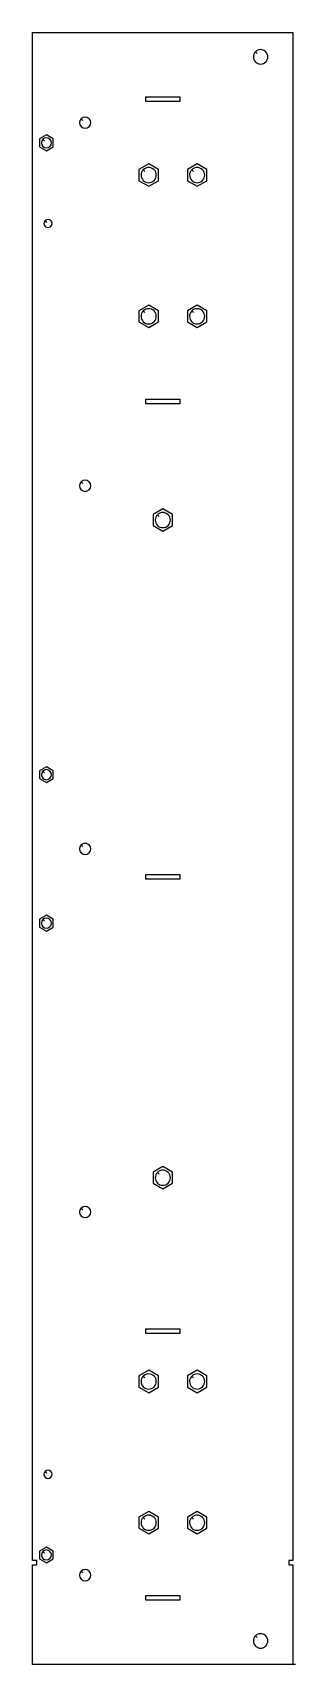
# Model space of a CAD drawing. Extents: x 830 to 1155, y 188 to 2210.
import ezdxf

# ---------------------------------------------------------------- set-up
doc = ezdxf.new("R2010")
doc.units = 0

msp = doc.modelspace()

# ---------------------------------------------------------------- linework, layer by layer
for p, q in [((829.95, 316.7), (829.95, 2210.15)), ((829.95, 2210.15), (1152.3, 2210.15)), ((1152.3, 2210.15), (1152.3, 316.7)), ((1107.97, 2184.31), (1105.88, 2186.39)), ((970.17, 2127.6), (970.17, 2130.55)), ((970.17, 2130.55), (1012.07, 2130.55)), ((970.17, 2124.65), (970.17, 2127.6)), ((1012.07, 2124.65), (970.17, 2124.65)), ((1012.07, 2130.55), (1012.07, 2124.65)), ((892.14, 2101.39), (890.05, 2103.48)), ((847, 2083.41), (838.5, 2078.51)), ((855.5, 2078.51), (847, 2083.41)), ((838.5, 2078.51), (838.5, 2068.69)), ((838.5, 2068.69), (847, 2063.79)), ((844.67, 2075.86), (842.58, 2077.95)), ((847, 2063.79), (855.5, 2068.69)), ((855.5, 2068.69), (855.5, 2078.51)), ((973.62, 2047.46), (961.62, 2040.53)), ((985.62, 2040.53), (973.62, 2047.46)), ((1033.62, 2047.46), (1021.62, 2040.53)), ((1045.62, 2040.53), (1033.62, 2047.46)), ((961.62, 2040.53), (961.62, 2026.67)), ((961.62, 2026.67), (973.62, 2019.74)), ((969.03, 2038.13), (966.94, 2040.21)), ((973.62, 2019.74), (985.62, 2026.67)), ((985.62, 2026.67), (985.62, 2040.53)), ((1021.62, 2040.53), (1021.62, 2026.67)), ((1021.62, 2026.67), (1033.62, 2019.74)), ((1029.03, 2038.13), (1026.94, 2040.21)), ((1033.62, 2019.74), (1045.62, 2026.67)), ((1045.62, 2026.67), (1045.62, 2040.53)), ((847.48, 1975.05), (845.39, 1977.14)), ((973.62, 1872.46), (961.62, 1865.53)), ((961.62, 1865.53), (961.62, 1851.67)), ((969.03, 1863.13), (966.94, 1865.21)), ((985.62, 1865.53), (973.62, 1872.46)), ((985.62, 1851.67), (985.62, 1865.53)), ((1033.62, 1872.46), (1021.62, 1865.53)), ((1021.62, 1865.53), (1021.62, 1851.67)), ((1029.03, 1863.13), (1026.94, 1865.21)), ((1045.62, 1865.53), (1033.62, 1872.46)), ((1045.62, 1851.67), (1045.62, 1865.53)), ((961.62, 1851.67), (973.62, 1844.74)), ((973.62, 1844.74), (985.62, 1851.67)), ((1021.62, 1851.67), (1033.62, 1844.74)), ((1033.62, 1844.74), (1045.62, 1851.67)), ((970.17, 1753.1), (970.17, 1756.05)), ((970.17, 1756.05), (1012.07, 1756.05)), ((970.17, 1750.15), (970.17, 1753.1)), ((1012.07, 1750.15), (970.17, 1750.15)), ((1012.07, 1756.05), (1012.07, 1750.15)), ((892.14, 1651.39), (890.05, 1653.48)), ((991.12, 1619.96), (979.12, 1613.03)), ((1003.12, 1613.03), (991.12, 1619.96)), ((979.12, 1613.03), (979.12, 1599.17)), ((979.12, 1599.17), (991.12, 1592.24)), ((986.53, 1610.63), (984.44, 1612.71)), ((991.12, 1592.24), (1003.12, 1599.17)), ((1003.12, 1599.17), (1003.12, 1613.03)), ((847, 1300.41), (838.5, 1295.51)), ((838.5, 1295.51), (838.5, 1285.69)), ((844.67, 1292.86), (842.58, 1294.95)), ((855.5, 1295.51), (847, 1300.41)), ((855.5, 1285.69), (855.5, 1295.51)), ((838.5, 1285.69), (847, 1280.79)), ((847, 1280.79), (855.5, 1285.69)), ((892.14, 1201.39), (890.05, 1203.48)), ((970.17, 1164.1), (970.17, 1167.05)), ((970.17, 1167.05), (1012.07, 1167.05)), ((970.17, 1161.15), (970.17, 1164.1)), ((1012.07, 1161.15), (970.17, 1161.15)), ((1012.07, 1167.05), (1012.07, 1161.15)), ((847, 1116.41), (838.5, 1111.51)), ((855.5, 1111.51), (847, 1116.41)), ((838.5, 1111.51), (838.5, 1101.69)), ((838.5, 1101.69), (847, 1096.79)), ((844.67, 1108.86), (842.58, 1110.95)), ((847, 1096.79), (855.5, 1101.69)), ((855.5, 1101.69), (855.5, 1111.51)), ((991.12, 804.96), (979.12, 798.03)), ((979.12, 798.03), (979.12, 784.17)), ((986.53, 795.63), (984.44, 797.71)), ((1003.12, 798.03), (991.12, 804.96)), ((1003.12, 784.17), (1003.12, 798.03)), ((979.12, 784.17), (991.12, 777.24)), ((991.12, 777.24), (1003.12, 784.17)), ((892.14, 751.39), (890.05, 753.48)), ((970.17, 601.1), (970.17, 604.05)), ((970.17, 604.05), (1012.07, 604.05)), ((970.17, 598.15), (970.17, 601.1)), ((1012.07, 598.15), (970.17, 598.15)), ((1012.07, 604.05), (1012.07, 598.15)), ((973.62, 552.46), (961.62, 545.53)), ((985.62, 545.53), (973.62, 552.46)), ((1033.62, 552.46), (1021.62, 545.53)), ((1045.62, 545.53), (1033.62, 552.46)), ((961.62, 545.53), (961.62, 531.67)), ((961.62, 531.67), (973.62, 524.74)), ((969.03, 543.13), (966.94, 545.21)), ((973.62, 524.74), (985.62, 531.67)), ((985.62, 531.67), (985.62, 545.53)), ((1021.62, 545.53), (1021.62, 531.67)), ((1021.62, 531.67), (1033.62, 524.74)), ((1029.03, 543.13), (1026.94, 545.21)), ((1033.62, 524.74), (1045.62, 531.67)), ((1045.62, 531.67), (1045.62, 545.53)), ((847.48, 425.05), (845.39, 427.14)), ((973.62, 377.46), (961.62, 370.53)), ((961.62, 370.53), (961.62, 356.67)), ((969.03, 368.13), (966.94, 370.21)), ((985.62, 370.53), (973.62, 377.46)), ((985.62, 356.67), (985.62, 370.53)), ((1033.62, 377.46), (1021.62, 370.53)), ((1021.62, 370.53), (1021.62, 356.67)), ((1029.03, 368.13), (1026.94, 370.21)), ((1045.62, 370.53), (1033.62, 377.46)), ((1045.62, 356.67), (1045.62, 370.53)), ((961.62, 356.67), (973.62, 349.74)), ((973.62, 349.74), (985.62, 356.67)), ((1021.62, 356.67), (1033.62, 349.74)), ((1033.62, 349.74), (1045.62, 356.67)), ((847, 333.41), (838.5, 328.51)), ((838.5, 328.51), (838.5, 318.69)), ((844.67, 325.86), (842.58, 327.95)), ((855.5, 328.51), (847, 333.41)), ((855.5, 318.69), (855.5, 328.51)), ((835.15, 316.7), (829.95, 316.7)), ((829.95, 188.05), (829.95, 311.6)), ((829.95, 311.6), (835.15, 311.6)), ((835.15, 311.6), (835.15, 316.7)), ((838.5, 318.69), (847, 313.79)), ((847, 313.79), (855.5, 318.69)), ((892.14, 301.39), (890.05, 303.48)), ((1152.3, 316.7), (1147.1, 316.7)), ((1147.1, 316.7), (1147.1, 311.6)), ((1147.1, 311.6), (1152.3, 311.6)), ((1152.3, 311.6), (1152.3, 188.1)), ((970.17, 270.6), (970.17, 273.55)), ((970.17, 273.55), (1012.07, 273.55)), ((970.17, 267.65), (970.17, 270.6)), ((1012.07, 267.65), (970.17, 267.65)), ((1012.07, 273.55), (1012.07, 267.65)), ((1107.97, 221.31), (1105.88, 223.39)), ((1152.25, 188.05), (829.95, 188.05)), ((1155.25, 188.05), (1152.25, 188.05))]:
    msp.add_line(p, q)
for centre, radius, start, end in [((1112.25, 2180.1), 8.95, 135.36205, 135), ((895, 2098.6), 6.95, 135.408, 135), ((847, 2073.6), 6.2, 135.45731, 135), ((973.62, 2033.6), 9.4, 135.30178, 134.95689), ((1033.62, 2033.6), 9.4, 135.30178, 134.95689), ((849, 1973.6), 5.06, 135.56092, 135), ((973.62, 1858.6), 9.4, 135.30178, 134.95689), ((1033.62, 1858.6), 9.4, 135.30178, 134.95689), ((895, 1648.6), 6.95, 135.408, 135), ((991.12, 1606.1), 9.4, 135.30178, 134.95689), ((847, 1290.6), 6.2, 135.45731, 135), ((895, 1198.6), 6.95, 135.408, 135), ((847, 1106.6), 6.2, 135.45731, 135), ((991.12, 791.1), 9.4, 135.30178, 134.95689), ((895, 748.6), 6.95, 135.408, 135), ((973.62, 538.6), 9.4, 135.30178, 134.95689), ((1033.62, 538.6), 9.4, 135.30178, 134.95689), ((849, 423.6), 5.06, 135.56092, 135), ((973.62, 363.6), 9.4, 135.30178, 134.95689), ((1033.62, 363.6), 9.4, 135.30178, 134.95689), ((847, 323.6), 6.2, 135.45731, 135), ((895, 298.6), 6.95, 135.408, 135), ((1112.25, 217.1), 8.95, 135.36205, 135)]:
    msp.add_arc(centre, radius, start, end)

doc.saveas('drawing.dxf')
